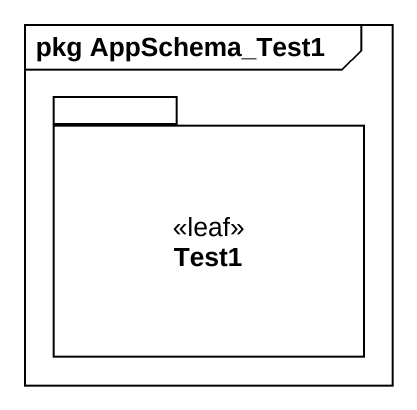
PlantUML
@startuml
mainframe pkg AppSchema_Test1
package Test1 <<leaf>> {
}
@enduml
